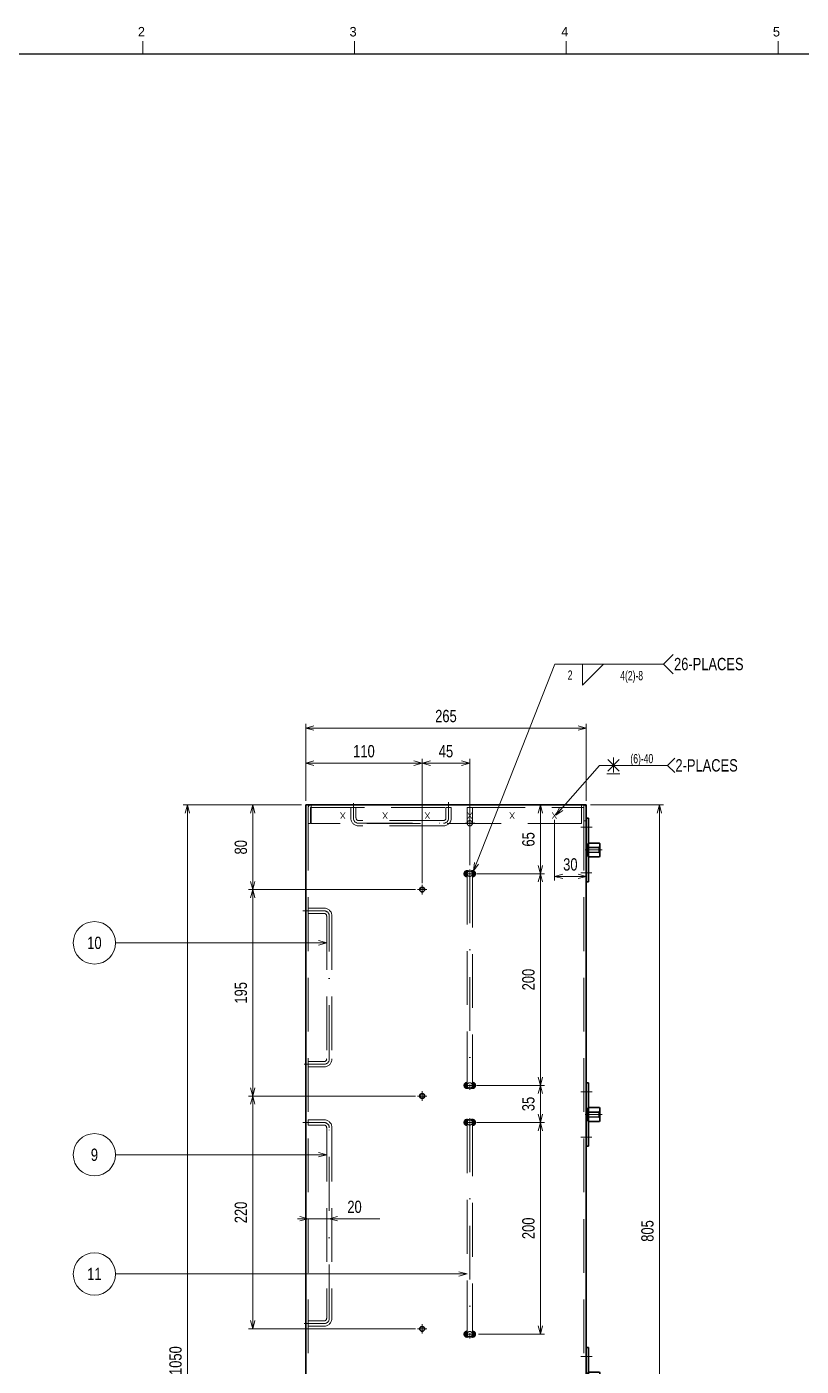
# Model space of a CAD drawing. Header units: millimetres. Extents: x -318 to 832, y 7 to 590.
# Drawn here: x 108.1 to 291, y 274.1 to 590.4 of the extents above; entities that cross this region are included whole.
import ezdxf
from ezdxf.enums import TextEntityAlignment as Align

# ---------------------------------------------------------------- set-up
doc = ezdxf.new("R2010")
doc.units = ezdxf.units.MM
for name, pattern in [('DASHDOT', [25.3, 12.7, -6.3, 0, -6.3]), ('DASHED', [19, 12.7, -6.3]), ('DIVIDE', [31.6, 12.7, -6.3, 0, -6.3, 0, -6.3])]:
    doc.linetypes.add(name, pattern=pattern)
for name, color, linetype in [('GR1_02', 7, 'Continuous'), ('GR1_06', 7, 'Continuous'), ('GR1_11', 7, 'Continuous'), ('GR1_12', 7, 'Continuous'), ('GR1_15', 7, 'Continuous'), ('GR1_16', 7, 'Continuous'), ('図面枠B6M', 7, 'Continuous')]:
    doc.layers.add(name, color=color, linetype=linetype)
doc.styles.add('HG丸ｺﾞｼｯｸM-PRO', font='')
doc.styles.get('HG丸ｺﾞｼｯｸM-PRO').set_extended_font_data('HG丸ｺﾞｼｯｸM-PRO')
pattern_1 = [(45, (0, 0), (-0.1767767, 0.1767767), [])]

# ---------------------------------------------------------------- blocks, each defined once
blk = doc.blocks.new('BLKF023')
at = {"layer": '図面枠B6M', "color": 4, "linetype": 'Continuous', "lineweight": 13}
for p, q in [((135.5, 587), (135.5, 584)), ((185.5, 587), (185.5, 584)), ((235.5, 587), (235.5, 584)), ((285.5, 587), (285.5, 584))]:
    blk.add_line(p, q, dxfattribs=at)
at = {"layer": '図面枠B6M', "color": 2, "linetype": 'Continuous', "lineweight": 25}
blk.add_line((35.5, 584), (831.5, 584), dxfattribs=at)
at = {"layer": '図面枠B6M', "color": 4, "linetype": 'Continuous', "lineweight": 13, "style": 'HG丸ｺﾞｼｯｸM-PRO', "width": 1.003994}
for s, p in [('2', (134.3, 587.45)), ('3', (184.29, 587.45)), ('4', (234.29, 587.45)), ('5', (284.29, 587.45))]:
    blk.add_text(s, height=2.25, dxfattribs=at).set_placement(p, align=Align.BOTTOM_LEFT)
blk = doc.blocks.new('BLKF057')
at = {"layer": 'GR1_06', "color": 4, "linetype": 'DASHED', "lineweight": 13}
for p, q in [((174.52, 406.04), (174.52, 402.24)), ((239.62, 406.62), (175.1, 406.62)), ((175.1, 406.04), (239.62, 406.04)), ((175.1, 406.04), (175.1, 402.24)), ((175.27, 406.62), (175.27, 402.24)), ((239.07, 406.62), (239.07, 402.24)), ((239.62, 406.62), (239.62, 402.87)), ((240.2, 402.87), (240.2, 406.04)), ((175.1, 402.24), (174.52, 402.24)), ((239.07, 402.24), (175.27, 402.24)), ((240.2, 402.87), (239.62, 402.87))]:
    blk.add_line(p, q, dxfattribs=at)
for centre, start, end in [((175.1, 406.04), 90, 180), ((239.62, 406.04), 0, 90)]:
    blk.add_arc(centre, 0.575, start, end, dxfattribs=at)
blk = doc.blocks.new('BLKF063')
at = {"layer": 'GR1_11', "color": 4, "linetype": 'DASHED', "lineweight": 13}
for p, q in [((212.07, 340.37), (212.07, 390.37)), ((213.32, 390.37), (213.32, 340.37))]:
    blk.add_line(p, q, dxfattribs=at)
for centre in [(212.7, 390.37), (212.7, 340.37)]:
    blk.add_circle(centre, 0.625, dxfattribs=at)
blk = doc.blocks.new('BLKF064')
at = {"layer": 'GR1_11', "color": 4, "linetype": 'DASHED', "lineweight": 13}
for p, q in [((212.07, 281.62), (212.07, 331.62)), ((213.32, 331.62), (213.32, 281.62))]:
    blk.add_line(p, q, dxfattribs=at)
for centre in [(212.7, 331.62), (212.7, 281.62)]:
    blk.add_circle(centre, 0.625, dxfattribs=at)
blk = doc.blocks.new('BLKF065')
at = {"layer": 'GR1_11', "color": 4, "linetype": 'DASHED', "lineweight": 13}
for p, q in [((213.32, 406.04), (212.07, 406.04)), ((212.07, 402.29), (212.07, 406.04)), ((213.32, 402.29), (213.32, 406.04))]:
    blk.add_line(p, q, dxfattribs=at)
at = {"layer": 'GR1_11', "color": 4, "linetype": 'DASHDOT', "lineweight": 13}
for p, q in [((212.7, 406.62), (212.7, 401.41)), ((211.67, 402.29), (213.86, 402.29))]:
    blk.add_line(p, q, dxfattribs=at)
at = {"layer": 'GR1_11', "color": 4, "linetype": 'DASHED', "lineweight": 13}
for start, end in [(0, 180), (180, 0)]:
    blk.add_arc((212.7, 402.29), 0.625, start, end, dxfattribs=at)
blk = doc.blocks.new('BLKF067')
at = {"layer": 'GR1_11', "color": 4, "linetype": 'DASHED', "lineweight": 13}
for p, q in [((184.57, 406.04), (185.82, 406.04)), ((184.57, 403.54), (184.57, 406.04)), ((185.82, 403.54), (185.82, 406.04)), ((207.07, 406.04), (207.07, 403.54)), ((207.07, 406.04), (208.32, 406.04)), ((208.32, 406.04), (208.32, 403.54)), ((206.45, 402.92), (186.45, 402.92)), ((206.45, 401.67), (186.45, 401.67))]:
    blk.add_line(p, q, dxfattribs=at)
at = {"layer": 'GR1_11', "color": 4, "linetype": 'DASHDOT', "lineweight": 13}
for p, q in [((185.2, 407.03), (185.2, 403.54)), ((207.7, 407.3), (207.7, 403.54)), ((186.45, 402.29), (206.45, 402.29))]:
    blk.add_line(p, q, dxfattribs=at)
at = {"layer": 'GR1_11', "color": 4, "linetype": 'DASHED', "lineweight": 13}
for centre, radius, start, end in [((186.45, 403.54), 1.87, 180, 270), ((186.45, 403.54), 0.625, 180, 270), ((206.45, 403.54), 0.625, 270, 0), ((206.45, 403.54), 1.88, 270, 0)]:
    blk.add_arc(centre, radius, start, end, dxfattribs=at)
at = {"layer": 'GR1_11', "color": 4, "linetype": 'DASHDOT', "lineweight": 13}
for centre, start, end in [((186.45, 403.54), 180, 270), ((206.45, 403.54), 270, 0)]:
    blk.add_arc(centre, 1.25, start, end, dxfattribs=at)
blk = doc.blocks.new('BLKF080')
at = {"layer": 'GR1_11', "color": 4, "linetype": 'DASHDOT', "lineweight": 13}
for p, q in [((173.26, 381.62), (178.27, 381.62)), ((179.52, 346.62), (179.52, 380.37)), ((173.54, 345.37), (178.27, 345.37))]:
    blk.add_line(p, q, dxfattribs=at)
at = {"layer": 'GR1_11', "color": 4, "linetype": 'DASHED', "lineweight": 13}
for p, q in [((174.52, 382.24), (178.27, 382.24)), ((174.52, 380.99), (174.52, 382.24)), ((174.52, 380.99), (178.27, 380.99)), ((178.9, 380.37), (178.9, 346.62)), ((180.15, 380.37), (180.15, 346.62)), ((174.52, 344.74), (174.52, 345.99)), ((178.27, 345.99), (174.52, 345.99)), ((178.27, 344.74), (174.52, 344.74))]:
    blk.add_line(p, q, dxfattribs=at)
for centre, radius, start, end in [((178.27, 380.37), 1.88, 0, 90), ((178.27, 380.37), 0.625, 0, 90), ((178.27, 346.62), 1.87, 270, 0), ((178.27, 346.62), 0.625, 270, 0)]:
    blk.add_arc(centre, radius, start, end, dxfattribs=at)
at = {"layer": 'GR1_11', "color": 4, "linetype": 'DASHDOT', "lineweight": 13}
for centre, start, end in [((178.27, 380.37), 0, 90), ((178.27, 346.62), 270, 0)]:
    blk.add_arc(centre, 1.25, start, end, dxfattribs=at)
blk = doc.blocks.new('BLKF081')
at = {"layer": 'GR1_11', "color": 4, "linetype": 'DASHED', "lineweight": 13}
for p, q in [((174.52, 332.24), (178.27, 332.24)), ((174.52, 330.99), (174.52, 332.24)), ((174.52, 330.99), (178.27, 330.99)), ((178.9, 330.37), (178.9, 285.37)), ((180.15, 330.37), (180.15, 285.37)), ((174.52, 283.49), (174.52, 284.74)), ((178.27, 284.74), (174.52, 284.74)), ((178.27, 283.49), (174.52, 283.49))]:
    blk.add_line(p, q, dxfattribs=at)
at = {"layer": 'GR1_11', "color": 4, "linetype": 'DASHDOT', "lineweight": 13}
for p, q in [((173.26, 331.62), (178.27, 331.62)), ((179.52, 285.37), (179.52, 330.37)), ((173.54, 284.12), (178.27, 284.12))]:
    blk.add_line(p, q, dxfattribs=at)
at = {"layer": 'GR1_11', "color": 4, "linetype": 'DASHED', "lineweight": 13}
for centre, radius, start, end in [((178.27, 330.37), 1.88, 0, 90), ((178.27, 330.37), 0.625, 0, 90), ((178.27, 285.37), 1.87, 270, 0), ((178.27, 285.37), 0.625, 270, 0)]:
    blk.add_arc(centre, radius, start, end, dxfattribs=at)
at = {"layer": 'GR1_11', "color": 4, "linetype": 'DASHDOT', "lineweight": 13}
for centre, start, end in [((178.27, 330.37), 0, 90), ((178.27, 285.37), 270, 0)]:
    blk.add_arc(centre, 1.25, start, end, dxfattribs=at)
blk = doc.blocks.new('FXTIP_ARROW_E')
at = {"color": 0, "linetype": 'Continuous', "lineweight": -2}
for q in [(-1, 0), (-0.97, 0.26), (-0.97, -0.26)]:
    blk.add_line((0, 0), q, dxfattribs=at)
blk = doc.blocks.new('BLKF118')
at = {"layer": 'GR1_16', "color": 4, "linetype": 'Continuous', "lineweight": 13}
for p, q in [((246.63, 414.29), (246.63, 417.83)), ((245.28, 417.33), (247.99, 414.61)), ((247.99, 417.33), (245.28, 414.61)), ((245.07, 413.93), (248.13, 413.93))]:
    blk.add_line(p, q, dxfattribs=at)
blk = doc.blocks.new('FXTIP_ARROW_S')
at = {"color": 0, "linetype": 'Continuous', "lineweight": -2}
for q in [(-1, 0), (-0.97, 0.26), (-0.97, -0.26)]:
    blk.add_line((0, 0), q, dxfattribs=at)
blk = doc.blocks.new('BLKF125')
at = {"layer": 'GR1_12', "color": 3, "linetype": 'Continuous', "lineweight": 35}
for p, q in [((240.2, 403.49), (240.7, 403.49)), ((240.2, 403.49), (240.2, 388.49)), ((240.7, 388.49), (240.7, 403.49)), ((240.7, 388.49), (240.2, 388.49))]:
    blk.add_line(p, q, dxfattribs=at)
blk = doc.blocks.new('BLKF127')
at = {"layer": 'GR1_12', "color": 4, "linetype": 'DASHED', "lineweight": 13}
for p, q in [((240.45, 394.52), (240.45, 397.47)), ((240.45, 397.47), (240.7, 397.47)), ((243.2, 396.62), (243.45, 396.87)), ((240.7, 394.52), (240.45, 394.52)), ((243.2, 395.37), (243.45, 395.12))]:
    blk.add_line(p, q, dxfattribs=at)
at = {"layer": 'GR1_12', "color": 3, "linetype": 'Continuous', "lineweight": 35}
for p, q in [((240.7, 397.62), (243.32, 397.62)), ((240.7, 397.47), (240.7, 397.62)), ((243.32, 397.62), (243.45, 397.49)), ((243.45, 397.49), (243.45, 394.49)), ((240.7, 394.37), (240.7, 394.52)), ((243.32, 394.37), (240.7, 394.37)), ((243.45, 394.49), (243.32, 394.37))]:
    blk.add_line(p, q, dxfattribs=at)
blk = doc.blocks.new('BLKF126')
at = {"layer": 'GR1_12', "color": 4, "linetype": 'DASHDOT', "lineweight": 13}
blk.add_line((239.95, 395.99), (243.95, 395.99), dxfattribs=at)
at = {"layer": 'GR1_12', "color": 4, "linetype": 'DASHED', "lineweight": 13}
for p, q in [((243.2, 396.62), (240.45, 396.62)), ((243.2, 396.49), (240.45, 396.49)), ((243.2, 395.49), (240.45, 395.49)), ((243.2, 395.37), (243.2, 396.62)), ((243.2, 395.37), (240.45, 395.37))]:
    blk.add_line(p, q, dxfattribs=at)
at = {"layer": 'GR1_12', "color": 3, "linetype": 'Continuous', "lineweight": 35}
blk.add_blockref('BLKF127', (0, 0), dxfattribs=at)
blk = doc.blocks.new('BLKF124')
at = {"layer": 'GR1_12', "color": 4, "linetype": 'DASHDOT', "lineweight": 13}
for p, q in [((238.96, 401.37), (241.59, 401.37)), ((241.55, 390.62), (238.93, 390.62))]:
    blk.add_line(p, q, dxfattribs=at)
at = {"layer": 'GR1_12', "color": 3, "linetype": 'Continuous', "lineweight": 35}
blk.add_blockref('BLKF125', (0, 0), dxfattribs=at)
at = {"layer": 'GR1_12', "color": 4, "linetype": 'DASHED', "lineweight": 13}
blk.add_blockref('BLKF126', (0, 0), dxfattribs=at)
blk = doc.blocks.new('BLKF131')
at = {"layer": 'GR1_12', "color": 3, "linetype": 'Continuous', "lineweight": 35}
for p, q in [((240.2, 340.99), (240.7, 340.99)), ((240.2, 340.99), (240.2, 325.99)), ((240.7, 325.99), (240.7, 340.99)), ((240.7, 325.99), (240.2, 325.99))]:
    blk.add_line(p, q, dxfattribs=at)
blk = doc.blocks.new('BLKF133')
at = {"layer": 'GR1_12', "color": 4, "linetype": 'DASHED', "lineweight": 13}
for p, q in [((240.45, 332.02), (240.45, 334.97)), ((240.45, 334.97), (240.7, 334.97)), ((243.2, 334.12), (243.45, 334.37)), ((243.2, 332.87), (243.45, 332.62)), ((240.7, 332.02), (240.45, 332.02))]:
    blk.add_line(p, q, dxfattribs=at)
at = {"layer": 'GR1_12', "color": 3, "linetype": 'Continuous', "lineweight": 35}
for p, q in [((240.7, 335.12), (243.32, 335.12)), ((240.7, 334.97), (240.7, 335.12)), ((243.32, 335.12), (243.45, 334.99)), ((243.45, 334.99), (243.45, 331.99)), ((240.7, 331.87), (240.7, 332.02)), ((243.32, 331.87), (240.7, 331.87)), ((243.45, 331.99), (243.32, 331.87))]:
    blk.add_line(p, q, dxfattribs=at)
blk = doc.blocks.new('BLKF132')
at = {"layer": 'GR1_12', "color": 4, "linetype": 'DASHDOT', "lineweight": 13}
blk.add_line((239.95, 333.49), (243.95, 333.49), dxfattribs=at)
at = {"layer": 'GR1_12', "color": 4, "linetype": 'DASHED', "lineweight": 13}
for p, q in [((243.2, 334.12), (240.45, 334.12)), ((243.2, 333.99), (240.45, 333.99)), ((243.2, 332.99), (240.45, 332.99)), ((243.2, 332.87), (240.45, 332.87)), ((243.2, 332.87), (243.2, 334.12))]:
    blk.add_line(p, q, dxfattribs=at)
at = {"layer": 'GR1_12', "color": 3, "linetype": 'Continuous', "lineweight": 35}
blk.add_blockref('BLKF133', (0, 0), dxfattribs=at)
blk = doc.blocks.new('BLKF130')
at = {"layer": 'GR1_12', "color": 4, "linetype": 'DASHDOT', "lineweight": 13}
for p, q in [((238.96, 338.87), (241.59, 338.87)), ((241.55, 328.12), (238.93, 328.12))]:
    blk.add_line(p, q, dxfattribs=at)
at = {"layer": 'GR1_12', "color": 3, "linetype": 'Continuous', "lineweight": 35}
blk.add_blockref('BLKF131', (0, 0), dxfattribs=at)
at = {"layer": 'GR1_12', "color": 4, "linetype": 'DASHED', "lineweight": 13}
blk.add_blockref('BLKF132', (0, 0), dxfattribs=at)
blk = doc.blocks.new('BLKF137')
at = {"layer": 'GR1_12', "color": 3, "linetype": 'Continuous', "lineweight": 35}
for p, q in [((240.2, 278.49), (240.7, 278.49)), ((240.2, 278.49), (240.2, 263.49)), ((240.7, 263.49), (240.7, 278.49)), ((240.7, 263.49), (240.2, 263.49))]:
    blk.add_line(p, q, dxfattribs=at)
blk = doc.blocks.new('BLKF139')
at = {"layer": 'GR1_12', "color": 4, "linetype": 'DASHED', "lineweight": 13}
for p, q in [((240.45, 269.52), (240.45, 272.47)), ((240.45, 272.47), (240.7, 272.47)), ((240.7, 269.52), (240.45, 269.52)), ((243.2, 271.62), (243.45, 271.87)), ((243.2, 270.37), (243.45, 270.12))]:
    blk.add_line(p, q, dxfattribs=at)
at = {"layer": 'GR1_12', "color": 3, "linetype": 'Continuous', "lineweight": 35}
for p, q in [((240.7, 272.62), (243.32, 272.62)), ((240.7, 272.47), (240.7, 272.62)), ((243.32, 272.62), (243.45, 272.49)), ((243.45, 272.49), (243.45, 269.49)), ((240.7, 269.37), (240.7, 269.52)), ((243.32, 269.37), (240.7, 269.37)), ((243.45, 269.49), (243.32, 269.37))]:
    blk.add_line(p, q, dxfattribs=at)
blk = doc.blocks.new('BLKF138')
at = {"layer": 'GR1_12', "color": 4, "linetype": 'DASHDOT', "lineweight": 13}
blk.add_line((239.95, 270.99), (243.95, 270.99), dxfattribs=at)
at = {"layer": 'GR1_12', "color": 4, "linetype": 'DASHED', "lineweight": 13}
for p, q in [((243.2, 271.62), (240.45, 271.62)), ((243.2, 271.49), (240.45, 271.49)), ((243.2, 270.49), (240.45, 270.49)), ((243.2, 270.37), (240.45, 270.37)), ((243.2, 270.37), (243.2, 271.62))]:
    blk.add_line(p, q, dxfattribs=at)
at = {"layer": 'GR1_12', "color": 3, "linetype": 'Continuous', "lineweight": 35}
blk.add_blockref('BLKF139', (0, 0), dxfattribs=at)
blk = doc.blocks.new('BLKF136')
at = {"layer": 'GR1_12', "color": 4, "linetype": 'DASHDOT', "lineweight": 13}
for p, q in [((238.96, 276.37), (241.59, 276.37)), ((241.55, 265.62), (238.93, 265.62))]:
    blk.add_line(p, q, dxfattribs=at)
at = {"layer": 'GR1_12', "color": 3, "linetype": 'Continuous', "lineweight": 35}
blk.add_blockref('BLKF137', (0, 0), dxfattribs=at)
at = {"layer": 'GR1_12', "color": 4, "linetype": 'DASHED', "lineweight": 13}
blk.add_blockref('BLKF138', (0, 0), dxfattribs=at)
blk = doc.blocks.new('BLKF179')
at = {"layer": 'GR1_02', "color": 3, "linetype": 'Continuous', "lineweight": 35}
for p, q in [((173.95, 144.12), (173.95, 406.62)), ((240.2, 406.62), (173.95, 406.62)), ((240.2, 406.62), (239.62, 406.62)), ((240.2, 406.62), (240.2, 144.12)), ((226.45, 266.62), (186.45, 266.62)), ((185.2, 265.37), (185.2, 230.37)), ((227.7, 230.37), (227.7, 265.37)), ((186.45, 229.12), (226.45, 229.12)), ((240.2, 144.12), (173.95, 144.12))]:
    blk.add_line(p, q, dxfattribs=at)
at = {"layer": 'GR1_02', "color": 4, "linetype": 'DASHED', "lineweight": 13}
for p, q in [((174.52, 144.12), (174.52, 406.62)), ((239.62, 144.12), (239.62, 406.62))]:
    blk.add_line(p, q, dxfattribs=at)
at = {"layer": 'GR1_02', "color": 3, "linetype": 'Continuous', "lineweight": 35}
for centre in [(201.45, 386.62), (201.45, 337.87), (201.45, 282.87)]:
    blk.add_circle(centre, 0.562, dxfattribs=at)
for centre, start, end in [((186.45, 265.37), 90, 180), ((226.45, 265.37), 0, 90), ((186.45, 230.37), 180, 270), ((226.45, 230.37), 270, 0)]:
    blk.add_arc(centre, 1.25, start, end, dxfattribs=at)

msp = doc.modelspace()

# ---------------------------------------------------------------- hatches: boundary and pattern name
at = {"layer": 'GR1_16', "linetype": 'DIVIDE', "lineweight": 13}
h = msp.add_hatch(dxfattribs=at)
h.set_pattern_fill('_USER', color=4, scale=0.25, angle=45, style=0, pattern_type=0)
h.set_pattern_definition(pattern_1)
edge = h.paths.add_edge_path(flags=0)
edge.add_arc((212.07, 390.37), 0.75, 53.1301, 270)
edge.add_line((212.07, 389.62), (212.07, 390.37))
edge.add_arc((212.7, 390.37), 0.625, 106.2602, 180, ccw=False)
edge = h.paths.add_edge_path(flags=0)
edge.add_arc((213.32, 390.37), 0.75, -90, 126.8699, ccw=False)
edge.add_line((213.32, 389.62), (213.32, 390.37))
edge.add_arc((212.7, 390.37), 0.625, 0, 73.7398)
h = msp.add_hatch(dxfattribs=at)
h.set_pattern_fill('_USER', color=4, scale=0.25, angle=45, style=0, pattern_type=0)
h.set_pattern_definition(pattern_1)
edge = h.paths.add_edge_path(flags=0)
edge.add_arc((212.07, 340.37), 0.75, 90, 306.8699, ccw=False)
edge.add_line((212.07, 341.12), (212.07, 340.37))
edge.add_arc((212.7, 340.37), 0.625, 180, 253.7398)
edge = h.paths.add_edge_path(flags=0)
edge.add_arc((213.32, 340.37), 0.75, 233.1301, 450)
edge.add_line((213.32, 341.12), (213.32, 340.37))
edge.add_arc((212.7, 340.37), 0.625, 286.2602, 360, ccw=False)
h = msp.add_hatch(dxfattribs=at)
h.set_pattern_fill('_USER', color=4, scale=0.25, angle=45, style=0, pattern_type=0)
h.set_pattern_definition(pattern_1)
edge = h.paths.add_edge_path(flags=0)
edge.add_arc((212.07, 331.62), 0.75, 53.1301, 270)
edge.add_line((212.07, 330.87), (212.07, 331.62))
edge.add_arc((212.7, 331.62), 0.625, 106.2602, 180, ccw=False)
edge = h.paths.add_edge_path(flags=0)
edge.add_arc((213.32, 331.62), 0.75, -90, 126.8699, ccw=False)
edge.add_line((213.32, 330.87), (213.32, 331.62))
edge.add_arc((212.7, 331.62), 0.625, 0, 73.7398)
h = msp.add_hatch(dxfattribs=at)
h.set_pattern_fill('_USER', color=4, scale=0.25, angle=45, style=0, pattern_type=0)
h.set_pattern_definition(pattern_1)
edge = h.paths.add_edge_path(flags=0)
edge.add_arc((212.07, 281.62), 0.75, 90, 306.8699, ccw=False)
edge.add_line((212.07, 282.37), (212.07, 281.62))
edge.add_arc((212.7, 281.62), 0.625, 180, 253.7398)
edge = h.paths.add_edge_path(flags=0)
edge.add_arc((213.32, 281.62), 0.75, 233.1301, 450)
edge.add_line((213.32, 282.37), (213.32, 281.62))
edge.add_arc((212.7, 281.62), 0.625, 286.2602, 360, ccw=False)

# ---------------------------------------------------------------- linework, layer by layer
at = {"layer": 'GR1_02', "color": 4, "linetype": 'DASHDOT', "lineweight": 13}
for p, q in [((202.57, 386.62), (200.32, 386.62)), ((201.45, 385.49), (201.45, 387.74)), ((201.45, 336.74), (201.45, 338.99)), ((202.57, 337.87), (200.32, 337.87)), ((202.57, 282.87), (200.32, 282.87)), ((201.45, 281.74), (201.45, 283.99))]:
    msp.add_line(p, q, dxfattribs=at)
at = {"layer": 'GR1_11', "color": 4, "linetype": 'DASHDOT', "lineweight": 13}
for p, q in [((211.67, 390.37), (213.79, 390.37)), ((212.7, 391.37), (212.7, 339.31)), ((211.67, 340.37), (213.79, 340.37)), ((212.7, 332.62), (212.7, 280.56)), ((211.67, 331.62), (213.79, 331.62)), ((211.67, 281.62), (213.79, 281.62))]:
    msp.add_line(p, q, dxfattribs=at)
at = {"layer": 'GR1_15', "color": 4, "linetype": 'Continuous', "lineweight": 13}
for p, q in [((178.9, 374.05), (129.04, 374.05)), ((178.9, 323.99), (129.04, 323.99)), ((212.07, 295.84), (129.04, 295.84))]:
    msp.add_line(p, q, dxfattribs=at)
for centre in [(124.04, 374.05), (124.04, 323.99), (124.04, 295.84)]:
    msp.add_circle(centre, 5, dxfattribs=at)
at = {"layer": 'GR1_16', "color": 4, "linetype": 'Continuous', "lineweight": 13}
for p, q in [((213.58, 391.05), (232.76, 439.9)), ((232.76, 439.9), (258.44, 439.9)), ((239.29, 439.9), (239.29, 434.9)), ((239.29, 434.9), (244.29, 439.9)), ((260.74, 442.19), (258.44, 439.9)), ((260.74, 437.61), (258.44, 439.9)), ((173.95, 407.62), (173.95, 425.79)), ((173.95, 424.79), (240.2, 424.79)), ((240.2, 407.62), (240.2, 425.79)), ((261.11, 417.69), (259.39, 415.97)), ((173.95, 407.62), (173.95, 417.49)), ((173.95, 416.49), (201.45, 416.49)), ((201.45, 388.18), (201.45, 417.49)), ((201.45, 416.49), (212.7, 416.49)), ((212.7, 392.37), (212.7, 417.49)), ((232.99, 404.23), (243.32, 415.97)), ((243.32, 415.97), (259.39, 415.97)), ((261.11, 414.25), (259.39, 415.97)), ((172.95, 406.62), (145.01, 406.62)), ((146.01, 144.12), (146.01, 406.62)), ((172.95, 406.62), (160.44, 406.62)), ((161.44, 386.62), (161.44, 406.62)), ((229.36, 390.37), (229.36, 406.62)), ((241.2, 406.62), (258.48, 406.62)), ((257.48, 205.37), (257.48, 406.62)), ((232.7, 403.14), (232.7, 388.74)), ((214.32, 390.37), (230.36, 390.37)), ((229.36, 340.37), (229.36, 390.37)), ((232.7, 389.74), (240.2, 389.74)), ((199.88, 386.62), (160.44, 386.62)), ((161.44, 337.87), (161.44, 386.62)), ((214.32, 340.37), (230.36, 340.37)), ((229.36, 331.62), (229.36, 340.37)), ((199.88, 337.87), (160.44, 337.87)), ((161.44, 282.87), (161.44, 337.87)), ((214.32, 331.62), (230.36, 331.62)), ((229.36, 281.62), (229.36, 331.62)), ((172.02, 308.87), (174.52, 308.87)), ((174.52, 308.87), (179.52, 308.87)), ((179.52, 308.87), (191.42, 308.87)), ((199.88, 282.87), (160.44, 282.87)), ((214.79, 281.62), (230.36, 281.62))]:
    msp.add_line(p, q, dxfattribs=at)
at = {"layer": 'GR1_16', "color": 4, "linetype": 'DIVIDE', "lineweight": 13}
for centre, start, end in [((212.07, 390.37), 53.1301, 270), ((213.32, 390.37), 270, 126.8699), ((212.07, 340.37), 90, 306.8699), ((213.32, 340.37), 233.1301, 90), ((212.07, 331.62), 53.1301, 270), ((213.32, 331.62), 270, 126.8699), ((212.07, 281.62), 90, 306.8699), ((213.32, 281.62), 233.1301, 90)]:
    msp.add_arc(centre, 0.75, start, end, dxfattribs=at)

# ---------------------------------------------------------------- block references
at = {"layer": 'GR1_02', "color": 3, "linetype": 'Continuous', "lineweight": 35}
msp.add_blockref('BLKF179', (0, 0), dxfattribs=at)
at = {"layer": 'GR1_06', "color": 4, "linetype": 'DASHED', "lineweight": 13}
msp.add_blockref('BLKF057', (0, 0), dxfattribs=at)
at = {"layer": 'GR1_11', "color": 4, "linetype": 'DASHED', "lineweight": 13}
for name in ['BLKF067', 'BLKF065', 'BLKF063', 'BLKF080', 'BLKF081', 'BLKF064']:
    msp.add_blockref(name, (0, 0), dxfattribs=at)
at = {"layer": 'GR1_12', "color": 4, "linetype": 'DASHDOT', "lineweight": 13}
for name in ['BLKF124', 'BLKF130', 'BLKF136']:
    msp.add_blockref(name, (0, 0), dxfattribs=at)
at = {"layer": 'GR1_15', "color": 4, "linetype": 'Continuous', "lineweight": 13, "xscale": 2, "yscale": 2}
for p in [(178.9, 374.05), (178.9, 323.99), (212.07, 295.84)]:
    msp.add_blockref('FXTIP_ARROW_S', p, dxfattribs=at)
at = {"layer": 'GR1_16', "color": 4, "linetype": 'Continuous', "lineweight": 13, "xscale": 2, "yscale": 2}
for name, p, rotation in [('FXTIP_ARROW_S', (173.95, 424.79), 180), ('FXTIP_ARROW_E', (240.2, 424.79), 360), ('FXTIP_ARROW_S', (173.95, 416.49), 180), ('FXTIP_ARROW_E', (201.45, 416.49), 360), ('FXTIP_ARROW_S', (201.45, 416.49), 180), ('FXTIP_ARROW_E', (212.7, 416.49), 360), ('FXTIP_ARROW_E', (146.01, 406.62), 90), ('FXTIP_ARROW_E', (161.44, 406.62), 90), ('FXTIP_ARROW_E', (229.36, 406.62), 90), ('FXTIP_ARROW_S', (232.99, 404.23), 228.6371157737384), ('FXTIP_ARROW_E', (257.48, 406.62), 90), ('FXTIP_ARROW_S', (213.58, 391.05), 248.5619190685281), ('FXTIP_ARROW_S', (229.36, 390.37), 270), ('FXTIP_ARROW_E', (229.36, 390.37), 90), ('FXTIP_ARROW_S', (232.7, 389.74), 180), ('FXTIP_ARROW_E', (240.2, 389.74), 360), ('FXTIP_ARROW_S', (161.44, 386.62), 270), ('FXTIP_ARROW_E', (161.44, 386.62), 90), ('FXTIP_ARROW_S', (229.36, 340.37), 270), ('FXTIP_ARROW_S', (161.44, 337.87), 270), ('FXTIP_ARROW_E', (229.36, 340.37), 90), ('FXTIP_ARROW_E', (161.44, 337.87), 90), ('FXTIP_ARROW_S', (229.36, 331.62), 270), ('FXTIP_ARROW_E', (229.36, 331.62), 90), ('FXTIP_ARROW_E', (174.52, 308.87), 360), ('FXTIP_ARROW_S', (179.52, 308.87), 180), ('FXTIP_ARROW_S', (161.44, 282.87), 270), ('FXTIP_ARROW_S', (229.36, 281.62), 270)]:
    msp.add_blockref(name, p, dxfattribs=dict(at, rotation=rotation))
at = {"layer": 'GR1_16', "color": 4, "linetype": 'Continuous', "lineweight": 13}
msp.add_blockref('BLKF118', (0, 0), dxfattribs=at)
at = {"layer": '図面枠B6M', "color": 4, "linetype": 'Continuous', "lineweight": 13}
msp.add_blockref('BLKF023', (0, 0), dxfattribs=at)

# ---------------------------------------------------------------- texts
at = {"layer": 'GR1_15', "color": 3, "linetype": 'Continuous', "lineweight": 35, "style": 'HG丸ｺﾞｼｯｸM-PRO', "width": 0.784542}
for s, height, p in [('10', 2.909, (124.04, 374.05)), ('9', 2.91, (124.04, 323.99)), ('11', 2.909, (124.04, 295.84))]:
    msp.add_text(s, height=height, rotation=0, dxfattribs=at).set_placement(p, align=Align.MIDDLE_CENTER)
at = {"layer": 'GR1_16', "color": 3, "linetype": 'Continuous', "lineweight": 35, "style": 'HG丸ｺﾞｼｯｸM-PRO'}
for s, width, p in [('26-PLACES', 0.782951, (260.94, 439.9)), ('2-PLACES', 0.78274, (261.27, 415.97))]:
    msp.add_text(s, height=2.909, dxfattribs=dict(at, width=width)).set_placement(p, align=Align.MIDDLE_LEFT)
for s, height, width, p in [('2', 2.18, 0.691275, (236.39, 437.3)), ('4(2)-8', 2.182, 0.691329, (250.93, 437.17))]:
    msp.add_text(s, height=height, dxfattribs=dict(at, width=width)).set_placement(p, align=Align.MIDDLE_CENTER)
at = {"layer": 'GR1_16', "color": 3, "linetype": 'Continuous', "lineweight": 35, "style": 'HG丸ｺﾞｼｯｸM-PRO', "width": 0.784542}
for s, rotation, p in [('265', 0, (207.07, 425.29)), ('110', 0, (187.7, 416.99)), ('45', 0, (207.07, 416.99)), ('65', 90, (228.86, 398.49)), ('80', 90, (160.94, 396.62)), ('30', 0, (236.45, 390.24)), ('200', 90, (228.86, 365.37)), ('195', 90, (160.94, 362.24)), ('35', 90, (228.86, 335.99)), ('220', 90, (160.94, 310.37)), ('200', 90, (228.86, 306.62)), ('805', 90, (256.98, 305.99)), ('1050', 90, (145.51, 275.37))]:
    msp.add_text(s, height=2.909, rotation=rotation, dxfattribs=at).set_placement(p, align=Align.BOTTOM_CENTER)
at = {"layer": 'GR1_16', "color": 3, "linetype": 'Continuous', "lineweight": 35, "style": 'HG丸ｺﾞｼｯｸM-PRO'}
for s, height, rotation, width, p in [('(6)-40', 2.182, 360, 0.691329, (253.33, 417.56)), ('X', 1.45, 180, 1.042235, (182.7, 404.12)), ('X', 1.45, 180, 1.042235, (192.7, 404.12)), ('X', 1.45, 180, 1.042235, (202.7, 404.12)), ('X', 1.45, 180, 1.042235, (212.7, 404.12)), ('X', 1.45, 180, 1.042235, (222.7, 404.12)), ('X', 1.45, 180, 1.042235, (232.7, 404.12))]:
    msp.add_text(s, height=height, rotation=rotation, dxfattribs=dict(at, width=width)).set_placement(p, align=Align.MIDDLE_CENTER)
at = {"layer": 'GR1_16', "color": 3, "linetype": 'Continuous', "lineweight": 35, "style": 'HG丸ｺﾞｼｯｸM-PRO', "width": 0.784542}
msp.add_text('20', height=2.909, dxfattribs=at).set_placement((185.47, 309.37), align=Align.BOTTOM_CENTER)

doc.saveas('drawing.dxf')
